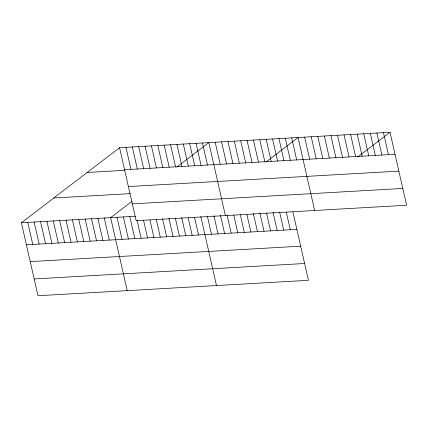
<?xml version="1.0" encoding="UTF-8"?>
<svg xmlns="http://www.w3.org/2000/svg" width="428" height="428" viewBox="0 0 428 428"><rect width="100%" height="100%" fill="white"/><g stroke="black" fill="none" stroke-linecap="round" stroke-linejoin="round"><path stroke-width="0.64" d="M292.886 211.865L308.433 280.303L37.98 295.737L21.4 222.758L119.567 147.697L390.02 132.263L406.6 205.242L136.147 220.677L119.567 147.697M131.936 201.39L110.649 217.665L127.228 290.644M176.882 167.022L208.816 142.604L225.396 215.584M266.136 161.928L298.065 137.511L314.644 210.49M357.626 157.033L390.02 132.263M124.575 169.75L395.028 154.315M87.173 172.468L124.783 170.323M128.395 186.555L398.848 171.12M53.794 197.987L130.294 193.622M132.327 203.872L402.78 188.438M21.4 222.758L135.516 216.247M26.408 244.811L296.866 229.376M30.228 261.615L300.686 246.18M34.16 278.933L304.618 263.498M383.451 132.637L388.464 154.69M376.886 133.012L381.894 155.064M370.316 133.386L375.324 155.439M363.747 133.761L368.759 155.813M357.177 134.135L362.19 156.188M350.612 134.515L355.62 156.568M344.042 134.89L349.055 156.942M337.473 135.264L342.486 157.317M330.908 135.639L335.916 157.691M324.338 136.013L329.346 158.066M317.769 136.388L322.782 158.44M311.199 136.762L316.212 158.815M304.634 137.137L309.642 159.189M291.693 137.875L296.7 159.928M285.315 138.239L290.323 160.291M278.938 138.602L283.951 160.655M272.566 138.966L277.574 161.019M286.321 212.24L290.296 229.75M266.189 139.33L271.202 161.383M279.602 211.967L283.727 230.125M259.817 139.694L264.825 161.747M273.037 212.341L277.162 230.499M253.44 140.058L258.448 162.11M266.467 212.716L270.592 230.874M247.063 140.421L252.076 162.474M259.898 213.091L264.023 231.254M240.691 140.785L245.699 162.838M253.328 213.465L257.458 231.628M234.314 141.149L239.327 163.202M246.908 214.487L250.888 232.003M227.942 141.513L232.95 163.566M240.343 214.861L244.318 232.377M221.565 141.877L226.573 163.929M233.774 215.236L237.754 232.752M215.188 142.24L220.201 164.293M227.059 214.963L231.184 233.126M220.49 215.338L224.614 233.501M202.439 142.968L207.452 165.021M213.92 215.712L218.045 233.875M196.067 143.332L201.074 165.385M207.355 216.087L211.48 234.25M189.69 143.696L194.703 165.748M200.786 216.461L216.482 285.551M183.312 144.059L188.325 166.112M194.558 217.478L198.533 234.988M176.941 144.423L181.948 166.476M188.181 217.841L192.161 235.352M170.563 144.787L175.576 166.84M181.659 217.558L185.784 235.716M164.191 145.151L169.199 167.204M175.282 217.922L179.412 236.079M157.814 145.515L162.827 167.567M168.91 218.285L173.035 236.443M151.437 145.878L156.45 167.931M162.533 218.649L166.663 236.807M145.065 146.242L150.073 168.295M156.306 219.66L160.286 237.171M138.688 146.606L143.701 168.659M149.934 220.024L153.909 237.535M132.316 146.97L137.324 169.023M143.557 220.388L147.537 237.898M125.939 147.334L130.952 169.386M137.035 220.104L141.16 238.262M129.775 216.573L134.788 238.626M123.398 216.937L128.411 238.99M117.026 217.301L122.034 239.354M104.277 218.029L109.284 240.081M97.9 218.392L102.913 240.445M91.528 218.756L96.535 240.809M85.151 219.12L90.158 241.173M78.773 219.484L83.786 241.536M72.402 219.848L77.409 241.9M66.024 220.211L71.037 242.264M59.653 220.575L64.66 242.628M53.275 220.939L58.283 242.992M46.898 221.303L51.911 243.355M40.526 221.667L45.534 243.719M34.149 222.03L39.162 244.083M27.777 222.394L32.785 244.447"/></g></svg>
